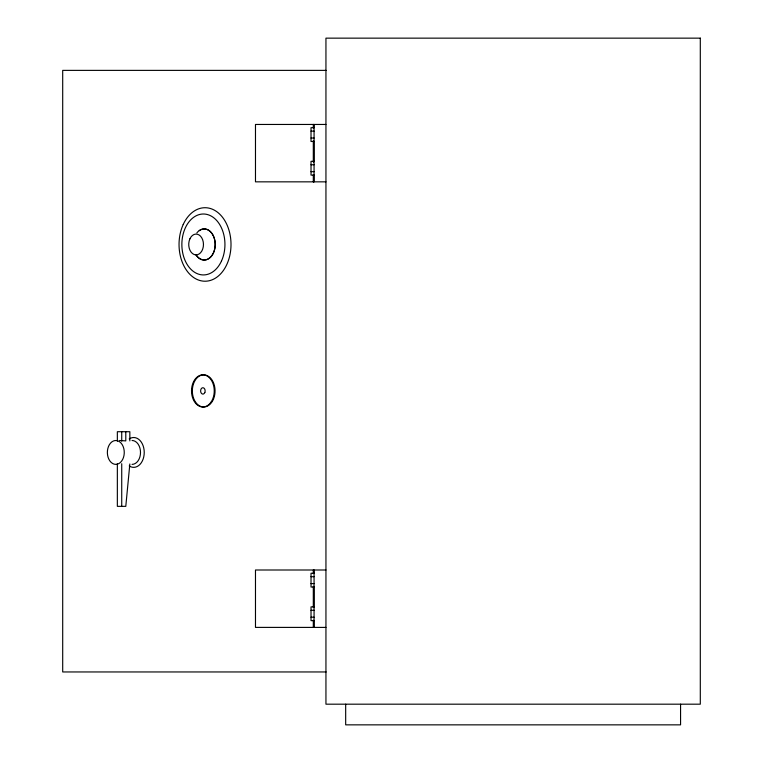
<?xml version="1.0" encoding="UTF-8"?>
<svg xmlns="http://www.w3.org/2000/svg" width="763" height="763" viewBox="0 0 763 763"><rect width="100%" height="100%" fill="white"/><g stroke="black" fill="none" stroke-linecap="round" stroke-linejoin="round"><path stroke-width="1.14" d="M129.844 463.971L125.79 506.355L117.349 506.355L117.349 463.704M326.116 70.377L62.7 70.377L62.7 671.955L326.116 671.955M325.944 124.455L255.481 124.455L255.481 181.842L325.944 181.842M314.07 127.688L311.018 127.688L311.018 141.47L314.07 141.47M311.018 131.141L314.07 131.141M311.018 138.027L314.07 138.027M314.07 161.317L311.018 161.317L311.018 175.099L314.07 175.099M311.018 164.76L314.07 164.76M311.018 171.656L314.07 171.656M325.944 569.999L255.481 569.999L255.481 627.396L325.944 627.415M314.07 573.242L311.018 573.242L311.018 587.024L314.07 587.024M311.018 576.685L314.07 576.685M311.018 583.581L314.07 583.581M314.07 606.871L311.018 606.871L311.018 620.643L314.07 620.643M311.018 610.314L314.07 610.314M311.018 617.2L314.07 617.2M119.543 440.489L125.79 440.9L125.79 431.715M680.567 704.182L680.567 724.85L345.677 724.85L345.677 704.182M314.07 124.455L314.07 181.871M314.07 569.999L314.07 627.415M313.688 124.455L313.688 127.965M313.688 140.85L313.688 161.937M313.688 174.822L313.688 181.842M313.688 569.999L313.688 573.518M313.688 586.404L313.688 607.482M313.688 620.367L313.688 627.396M313.307 124.455L313.307 127.965M313.307 140.85L313.307 161.937M313.307 174.822L313.307 181.842M313.307 569.999L313.307 573.518M313.307 586.404L313.307 607.482M313.307 620.367L313.307 627.396M129.844 440.928L129.844 431.715L117.349 431.715L117.349 441.186M121.727 431.715L121.727 441.186M121.727 463.704L121.727 506.355M196.835 232.915A15.575 11.006 90 0 1 212.391 234.041A15.575 11.006 90 0 1 211.589 256.034A15.575 11.006 90 0 1 196.043 254.909M199.229 230.664A15.508 10.968 90 0 1 213.506 236.244A15.508 10.968 90 0 1 210.826 256.845A15.508 10.968 90 0 1 196.072 254.861M129.214 438.906A14.926 10.558 -90 0 1 144.236 452.44A14.926 10.558 -90 0 1 129.214 465.964M132.056 440.489A11.941 8.45 -90 0 1 140.506 452.44A11.941 8.45 -90 0 1 132.056 464.381M700.3 38.15L325.944 38.15L325.944 704.182L700.3 704.182L700.3 38.15M213.535 398.954A16.08 11.369 -90 0 0 203.692 374.843A16.08 11.369 -90 0 0 193.85 398.954A16.08 11.369 -90 0 0 213.535 398.954M210.922 402.292A16.08 11.369 -90 0 0 205.829 375.386A16.08 11.369 -90 0 0 191.904 395.081A16.08 11.369 -90 0 0 210.922 402.292M204.837 392.516A3.186 2.26 -90 0 0 202.882 387.728A3.186 2.26 -90 0 0 200.927 392.516A3.186 2.26 -90 0 0 204.837 392.516M183.215 224.494A36.748 25.98 90 0 0 203.692 281.175A36.748 25.98 90 0 0 228.166 227.756A36.748 25.98 90 0 0 183.215 224.494M221.48 261.041A30.472 21.545 -90 0 0 204.503 214.041A30.472 21.545 -90 0 0 184.217 258.333A30.472 21.545 -90 0 0 221.48 261.041M189.92 238.819A10.405 7.363 90 0 0 195.719 254.871A10.405 7.363 90 0 0 202.653 239.735A10.405 7.363 90 0 0 189.92 238.819M108.499 446.46A11.941 8.45 90 0 0 115.814 464.381A11.941 8.45 90 0 0 123.129 446.46A11.941 8.45 90 0 0 108.499 446.46"/></g></svg>
